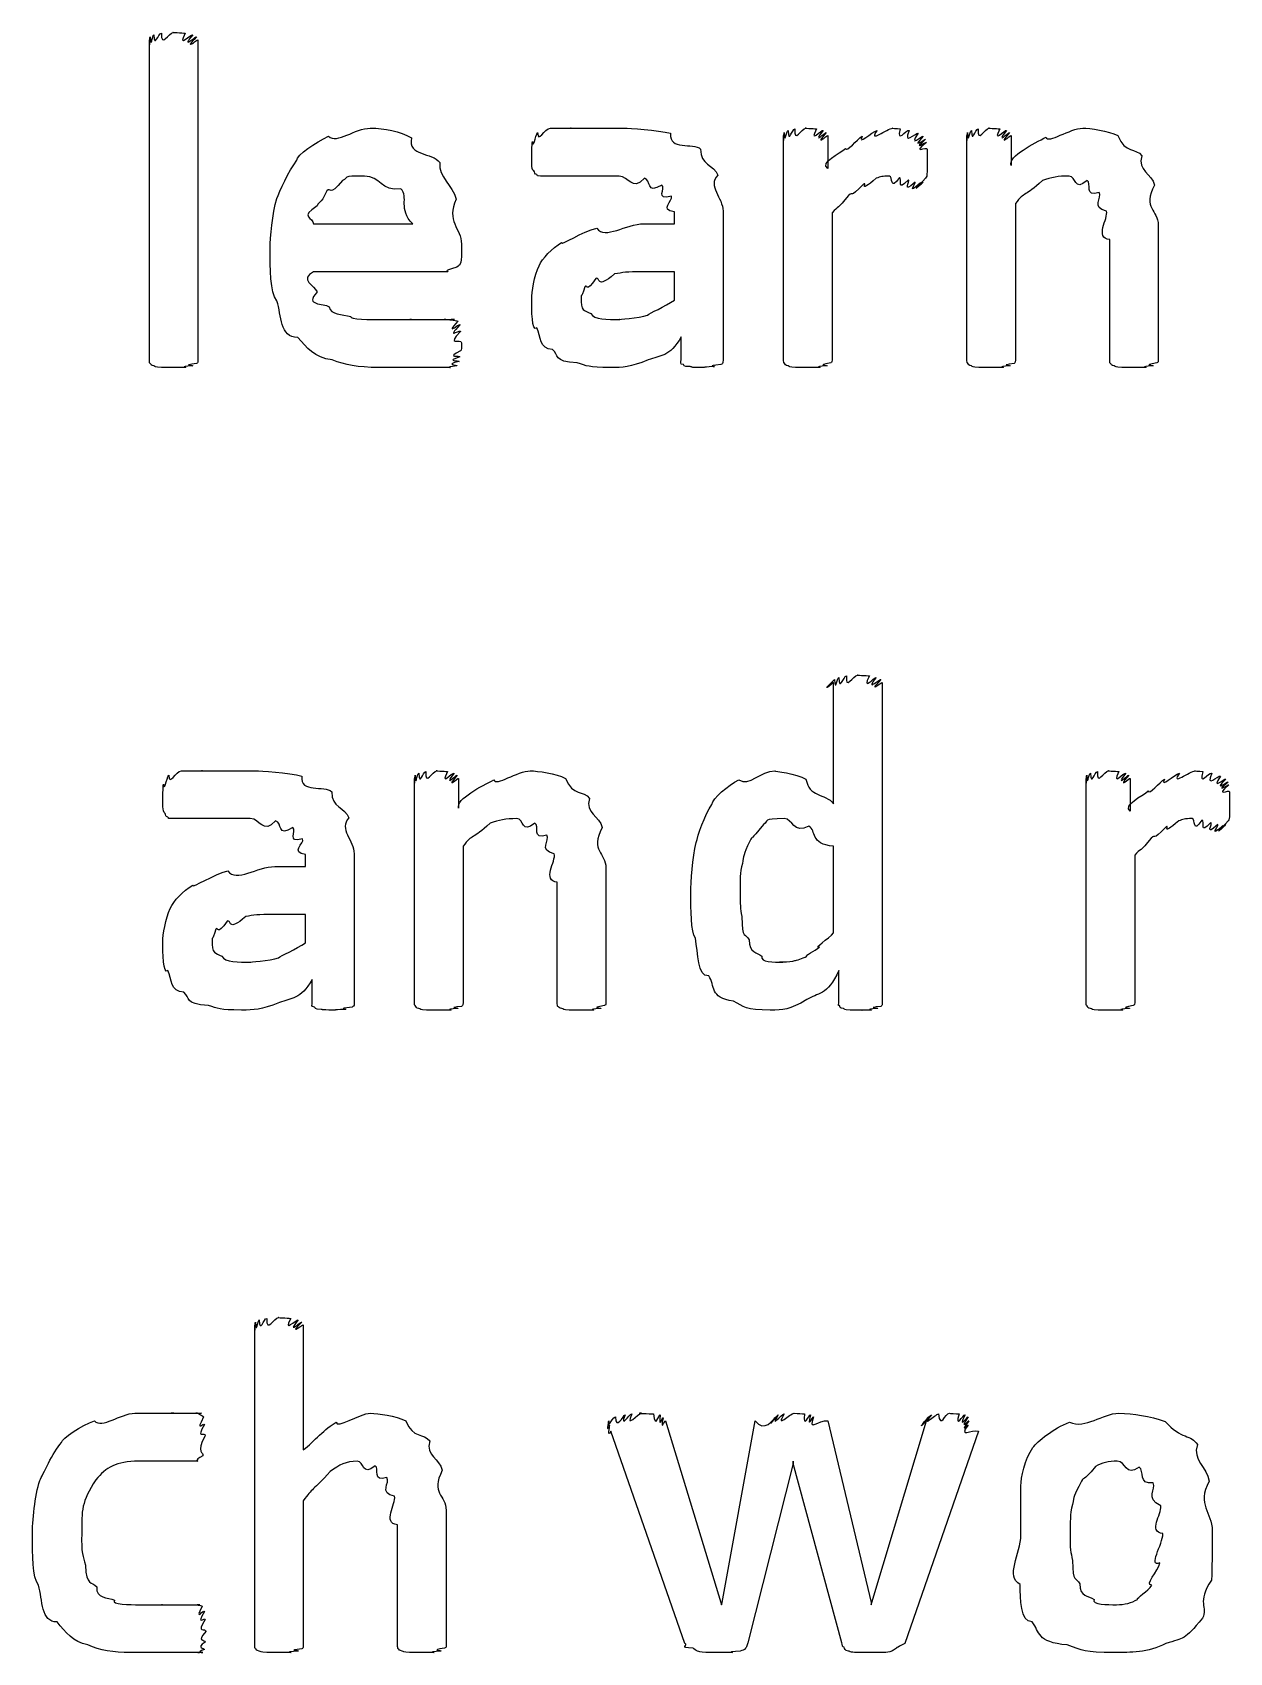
# Model space of a CAD drawing. Header units: millimetres. Extents: x 0 to 216, y 0 to 279.
# Drawn here: x 99.19 to 108.02, y 176.07 to 188.02 of the extents above; entities that cross this region are included whole.
import ezdxf

# ---------------------------------------------------------------- set-up
doc = ezdxf.new("R2010")
doc.units = ezdxf.units.MM
doc.layers.get('0').update_dxf_attribs({"linetype": 'CONTINUOUS'})

msp = doc.modelspace()

# ---------------------------------------------------------------- linework, layer by layer
at = {"color": 0}
for p, q in [((100.05, 185.602), (100.05, 187.962)), ((100.408, 187.962), (100.408, 185.602)), ((104.727, 185.602), (104.727, 187.256)), ((105.052, 187.256), (105.052, 187.013)), ((106.079, 185.602), (106.079, 187.256)), ((106.404, 187.256), (106.404, 187.036)), ((105.785, 187.074), (105.785, 187.074)), ((103.922, 186.606), (103.922, 186.694)), ((104.28, 186.7), (104.28, 185.602)), ((105.085, 186.688), (105.085, 185.602)), ((106.437, 186.755), (106.437, 185.602)), ((101.26, 186.606), (101.993, 186.606)), ((103.696, 186.606), (103.922, 186.606)), ((107.49, 186.595), (107.49, 185.602)), ((102.351, 186.457), (102.351, 186.396)), ((107.132, 185.602), (107.132, 186.49)), ((102.246, 186.253), (101.26, 186.253)), ((103.922, 186.253), (103.685, 186.253)), ((103.922, 186.043), (103.922, 186.253)), ((103.972, 185.602), (103.972, 185.773)), ((105.096, 182.331), (105.096, 183.224)), ((105.454, 183.224), (105.454, 180.865)), ((102.005, 180.865), (102.005, 182.518)), ((102.33, 182.518), (102.33, 182.298)), ((106.958, 180.865), (106.958, 182.518)), ((107.283, 182.518), (107.283, 182.276)), ((108.016, 182.336), (108.016, 182.336)), ((101.202, 181.868), (101.202, 181.956)), ((101.56, 181.962), (101.56, 180.865)), ((102.363, 182.017), (102.363, 180.865)), ((105.096, 181.378), (105.096, 182.017)), ((107.316, 181.951), (107.316, 180.865)), ((100.976, 181.868), (101.202, 181.868)), ((103.416, 181.857), (103.416, 180.865)), ((103.058, 180.865), (103.058, 181.752)), ((101.202, 181.515), (100.965, 181.515)), ((101.202, 181.306), (101.202, 181.515)), ((105.135, 180.87), (105.135, 181.102)), ((101.251, 180.865), (101.251, 181.036)), ((100.827, 176.129), (100.827, 178.488)), ((101.185, 178.488), (101.185, 177.567)), ((103.856, 177.782), (104.264, 176.443)), ((104.275, 176.443), (104.517, 177.782)), ((105.052, 177.782), (105.372, 176.443)), ((105.377, 176.443), (105.78, 177.782)), ((106.094, 177.782), (106.094, 177.782)), ((103.999, 176.139), (103.453, 177.705)), ((106.165, 177.705), (105.62, 176.139)), ((104.798, 177.468), (104.462, 176.145)), ((104.798, 177.468), (104.798, 177.484)), ((104.798, 177.484), (104.798, 177.468)), ((105.157, 176.145), (104.798, 177.468)), ((101.185, 177.192), (101.185, 176.129)), ((101.88, 176.129), (101.88, 177.016)), ((102.238, 177.121), (102.238, 176.129)), ((107.524, 176.95), (107.524, 176.95)), ((107.888, 176.972), (107.888, 176.972)), ((104.264, 176.443), (104.269, 176.426)), ((104.269, 176.426), (104.275, 176.443)), ((105.372, 176.443), (105.372, 176.426)), ((105.372, 176.426), (105.377, 176.443)), ((100.466, 176.228), (100.466, 176.228))]:
    msp.add_line(p, q, dxfattribs=at)
for points in [[(100.055, 187.984), (100.061, 187.885), (100.072, 187.996), (100.083, 188)], [(100.083, 188), (100.086, 187.895), (100.116, 188.011), (100.138, 188.011)], [(100.138, 188.011), (100.134, 187.898), (100.193, 188.017), (100.226, 188.017)], [(100.226, 188.017), (100.204, 188.017), (100.292, 188.014), (100.314, 188.011)], [(100.314, 188.011), (100.251, 187.895), (100.358, 188.007), (100.37, 188)], [(100.37, 188), (100.277, 187.885), (100.393, 187.991), (100.397, 187.984)], [(100.05, 187.962), (100.05, 187.869), (100.051, 187.976), (100.055, 187.984)], [(100.397, 187.984), (100.288, 187.869), (100.408, 187.968), (100.408, 187.962)], [(101.37, 187.251), (101.436, 187.193), (101.564, 187.311), (101.679, 187.311)], [(101.679, 187.311), (101.785, 187.311), (101.896, 187.287), (101.982, 187.24)], [(102.913, 187.278), (102.916, 187.193), (102.963, 187.311), (103.007, 187.311)], [(103.007, 187.311), (103.004, 187.311), (103.102, 187.311), (103.161, 187.311)], [(103.161, 187.311), (103.123, 187.311), (103.283, 187.311), (103.349, 187.311)], [(103.349, 187.311), (103.376, 187.311), (103.488, 187.311), (103.558, 187.311)], [(103.558, 187.311), (103.577, 187.311), (103.802, 187.297), (103.894, 187.273)], [(104.732, 187.278), (104.734, 187.179), (104.745, 187.29), (104.76, 187.295)], [(104.76, 187.295), (104.763, 187.19), (104.79, 187.306), (104.81, 187.306)], [(104.81, 187.306), (104.804, 187.193), (104.859, 187.311), (104.892, 187.311)], [(104.892, 187.311), (104.866, 187.311), (104.947, 187.308), (104.969, 187.306)], [(104.969, 187.306), (104.91, 187.19), (105.008, 187.302), (105.019, 187.295)], [(105.019, 187.295), (104.932, 187.179), (105.037, 187.285), (105.041, 187.278)], [(105.306, 187.251), (105.267, 187.175), (105.379, 187.287), (105.416, 187.295)], [(105.416, 187.295), (105.344, 187.193), (105.494, 187.311), (105.532, 187.311)], [(105.532, 187.311), (105.512, 187.311), (105.565, 187.308), (105.587, 187.306)], [(105.587, 187.306), (105.556, 187.19), (105.631, 187.302), (105.653, 187.295)], [(105.653, 187.295), (105.605, 187.175), (105.7, 187.279), (105.719, 187.273)], [(106.084, 187.278), (106.086, 187.179), (106.097, 187.29), (106.112, 187.295)], [(106.112, 187.295), (106.114, 187.19), (106.142, 187.306), (106.161, 187.306)], [(106.161, 187.306), (106.156, 187.193), (106.211, 187.311), (106.244, 187.311)], [(106.244, 187.311), (106.218, 187.311), (106.299, 187.308), (106.321, 187.306)], [(106.321, 187.306), (106.262, 187.19), (106.36, 187.302), (106.371, 187.295)], [(106.371, 187.295), (106.284, 187.179), (106.389, 187.285), (106.393, 187.278)], [(106.663, 187.245), (106.674, 187.193), (106.841, 187.311), (106.933, 187.311)], [(106.933, 187.311), (106.986, 187.311), (107.122, 187.292), (107.192, 187.256)], [(101.138, 187.074), (101.134, 187.113), (101.278, 187.209), (101.37, 187.251)], [(101.982, 187.24), (101.954, 187.102), (102.136, 187.135), (102.191, 187.058)], [(102.869, 187.113), (102.869, 187.105), (102.871, 187.19), (102.875, 187.212)], [(102.875, 187.212), (102.88, 187.149), (102.894, 187.256), (102.913, 187.278)], [(103.894, 187.273), (103.879, 187.142), (104.06, 187.208), (104.115, 187.157)], [(104.727, 187.256), (104.727, 187.164), (104.728, 187.27), (104.732, 187.278)], [(105.041, 187.278), (104.943, 187.164), (105.052, 187.263), (105.052, 187.256)], [(105.184, 187.162), (105.193, 187.131), (105.268, 187.229), (105.306, 187.251)], [(105.719, 187.273), (105.642, 187.16), (105.749, 187.258), (105.757, 187.251)], [(105.757, 187.251), (105.656, 187.146), (105.77, 187.235), (105.774, 187.229)], [(105.774, 187.229), (105.664, 187.135), (105.78, 187.217), (105.78, 187.206)], [(105.78, 187.206), (105.666, 187.113), (105.785, 187.179), (105.785, 187.157)], [(106.079, 187.256), (106.079, 187.164), (106.08, 187.27), (106.084, 187.278)], [(106.393, 187.278), (106.295, 187.164), (106.404, 187.263), (106.404, 187.256)], [(106.404, 187.036), (106.383, 187.105), (106.577, 187.201), (106.663, 187.245)], [(107.192, 187.256), (107.247, 187.12), (107.325, 187.169), (107.369, 187.107)], [(100.99, 186.793), (101.009, 186.84), (101.075, 186.997), (101.138, 187.074)], [(102.191, 187.058), (102.181, 186.948), (102.286, 186.89), (102.313, 186.788)], [(102.869, 187.047), (102.869, 187.039), (102.869, 187.091), (102.869, 187.113)], [(102.886, 186.997), (102.872, 186.998), (102.872, 187.027), (102.869, 187.047)], [(104.115, 187.157), (104.111, 187.039), (104.215, 187.041), (104.242, 186.964)], [(105.052, 187.013), (104.991, 187.058), (105.143, 187.125), (105.184, 187.162)], [(105.785, 187.157), (105.785, 187.071), (105.785, 187.11), (105.785, 187.074)], [(105.785, 187.074), (105.785, 187.003), (105.785, 187.013), (105.785, 186.992)], [(107.369, 187.107), (107.335, 186.998), (107.443, 186.976), (107.462, 186.892)], [(101.475, 186.925), (101.37, 186.8), (101.392, 186.881), (101.359, 186.848)], [(101.635, 186.958), (101.461, 186.958), (101.521, 186.948), (101.475, 186.925)], [(101.904, 186.865), (101.758, 186.84), (101.756, 186.958), (101.635, 186.958)], [(102.908, 186.969), (102.887, 186.972), (102.893, 186.986), (102.886, 186.997)], [(102.935, 186.958), (102.902, 186.958), (102.915, 186.961), (102.908, 186.969)], [(103.007, 186.958), (102.927, 186.958), (102.949, 186.958), (102.935, 186.958)], [(103.128, 186.958), (102.993, 186.958), (103.04, 186.958), (103.007, 186.958)], [(103.294, 186.958), (103.207, 186.958), (103.175, 186.958), (103.128, 186.958)], [(103.514, 186.958), (103.335, 186.958), (103.36, 186.958), (103.294, 186.958)], [(103.701, 186.942), (103.608, 186.84), (103.587, 186.958), (103.514, 186.958)], [(103.828, 186.892), (103.71, 186.818), (103.753, 186.931), (103.701, 186.942)], [(104.242, 186.964), (104.162, 186.884), (104.28, 186.799), (104.28, 186.7)], [(105.41, 186.942), (105.27, 186.822), (105.35, 186.92), (105.317, 186.898)], [(105.509, 186.958), (105.45, 186.958), (105.444, 186.953), (105.41, 186.942)], [(105.581, 186.948), (105.509, 186.84), (105.534, 186.958), (105.509, 186.958)], [(105.647, 186.931), (105.556, 186.829), (105.606, 186.943), (105.581, 186.948)], [(105.697, 186.914), (105.593, 186.818), (105.665, 186.927), (105.647, 186.931)], [(105.774, 186.942), (105.656, 186.818), (105.765, 186.921), (105.757, 186.914)], [(105.785, 186.992), (105.785, 186.958), (105.781, 186.953), (105.774, 186.942)], [(106.635, 186.925), (106.504, 186.8), (106.506, 186.849), (106.437, 186.755)], [(106.834, 186.958), (106.751, 186.958), (106.702, 186.948), (106.635, 186.925)], [(106.966, 186.925), (106.868, 186.84), (106.885, 186.958), (106.834, 186.958)], [(107.054, 186.837), (106.941, 186.8), (107.002, 186.906), (106.966, 186.925)], [(101.359, 186.848), (101.306, 186.738), (101.305, 186.782), (101.287, 186.738)], [(101.993, 186.606), (101.88, 186.716), (101.967, 186.801), (101.904, 186.865)], [(103.9, 186.81), (103.776, 186.774), (103.861, 186.87), (103.828, 186.892)], [(103.922, 186.694), (103.806, 186.708), (103.914, 186.776), (103.9, 186.81)], [(105.206, 186.815), (105.126, 186.712), (105.129, 186.739), (105.085, 186.688)], [(105.317, 186.898), (105.204, 186.782), (105.246, 186.851), (105.206, 186.815)], [(105.736, 186.909), (105.622, 186.807), (105.711, 186.91), (105.697, 186.914)], [(105.757, 186.914), (105.645, 186.807), (105.747, 186.909), (105.736, 186.909)], [(107.109, 186.7), (106.989, 186.723), (107.079, 186.8), (107.054, 186.837)], [(107.462, 186.892), (107.371, 186.716), (107.49, 186.712), (107.49, 186.595)], [(100.94, 186.424), (100.94, 186.502), (100.957, 186.683), (100.99, 186.793)], [(101.287, 186.738), (101.152, 186.653), (101.26, 186.653), (101.26, 186.606)], [(102.313, 186.788), (102.233, 186.624), (102.351, 186.574), (102.351, 186.457)], [(107.132, 186.49), (107.016, 186.498), (107.123, 186.647), (107.109, 186.7)], [(103.09, 186.468), (103.086, 186.443), (103.245, 186.551), (103.349, 186.573)], [(103.349, 186.573), (103.409, 186.487), (103.566, 186.606), (103.696, 186.606)], [(102.924, 186.297), (102.946, 186.352), (103.019, 186.424), (103.09, 186.468)], [(100.99, 186.038), (100.94, 186.101), (100.94, 186.276), (100.94, 186.424)], [(102.351, 186.396), (102.351, 186.297), (102.34, 186.308), (102.318, 186.286)], [(101.26, 186.253), (101.152, 186.198), (101.268, 186.148), (101.287, 186.104)], [(102.318, 186.286), (102.188, 186.253), (102.271, 186.253), (102.246, 186.253)], [(102.869, 186.054), (102.869, 186.095), (102.887, 186.227), (102.924, 186.297)], [(103.481, 186.236), (103.339, 186.116), (103.379, 186.217), (103.343, 186.203)], [(103.685, 186.253), (103.571, 186.253), (103.539, 186.247), (103.481, 186.236)], [(101.287, 186.104), (101.189, 185.995), (101.334, 186.027), (101.375, 185.994)], [(103.261, 186.142), (103.229, 186.039), (103.233, 186.095), (103.233, 186.066)], [(103.343, 186.203), (103.266, 186.087), (103.279, 186.168), (103.261, 186.142)], [(101.144, 185.768), (101.009, 185.768), (101.025, 185.93), (100.99, 186.038)], [(101.375, 185.994), (101.388, 185.933), (101.469, 185.94), (101.535, 185.922)], [(102.908, 185.839), (102.869, 185.804), (102.869, 185.973), (102.869, 186.054)], [(103.233, 186.066), (103.229, 185.958), (103.256, 185.973), (103.305, 185.944)], [(103.724, 185.933), (103.736, 185.947), (103.852, 185.995), (103.922, 186.043)], [(101.535, 185.922), (101.52, 185.9), (101.681, 185.9), (101.778, 185.9)], [(101.778, 185.9), (101.811, 185.9), (101.922, 185.9), (101.982, 185.9)], [(101.982, 185.9), (101.928, 185.9), (102.089, 185.9), (102.131, 185.9)], [(102.131, 185.9), (102.131, 185.9), (102.209, 185.9), (102.235, 185.9)], [(102.235, 185.9), (102.186, 185.9), (102.286, 185.9), (102.301, 185.9)], [(102.301, 185.9), (102.21, 185.9), (102.319, 185.896), (102.324, 185.889)], [(102.324, 185.889), (102.222, 185.771), (102.336, 185.875), (102.34, 185.862)], [(102.34, 185.862), (102.23, 185.746), (102.345, 185.834), (102.345, 185.812)], [(103.305, 185.944), (103.328, 185.9), (103.427, 185.9), (103.519, 185.9)], [(103.519, 185.9), (103.493, 185.9), (103.66, 185.911), (103.724, 185.933)], [(101.398, 185.602), (101.262, 185.62), (101.213, 185.693), (101.144, 185.768)], [(102.345, 185.812), (102.233, 185.702), (102.351, 185.762), (102.351, 185.729)], [(103.023, 185.68), (102.924, 185.68), (102.937, 185.776), (102.908, 185.839)], [(103.972, 185.773), (103.884, 185.62), (103.817, 185.638), (103.729, 185.602)], [(102.34, 185.625), (102.225, 185.587), (102.337, 185.602), (102.334, 185.591)], [(102.345, 185.669), (102.23, 185.613), (102.343, 185.638), (102.34, 185.625)], [(102.351, 185.729), (102.351, 185.646), (102.348, 185.686), (102.345, 185.669)], [(103.205, 185.581), (103.023, 185.591), (103.075, 185.636), (103.023, 185.68)], [(100.055, 185.575), (100.05, 185.572), (100.05, 185.591), (100.05, 185.602)], [(100.083, 185.558), (100.061, 185.561), (100.062, 185.571), (100.055, 185.575)], [(100.138, 185.547), (100.086, 185.55), (100.096, 185.554), (100.083, 185.558)], [(100.226, 185.547), (100.134, 185.547), (100.163, 185.547), (100.138, 185.547)], [(100.314, 185.547), (100.204, 185.547), (100.262, 185.547), (100.226, 185.547)], [(100.37, 185.558), (100.251, 185.55), (100.339, 185.55), (100.314, 185.547)], [(100.397, 185.575), (100.277, 185.561), (100.383, 185.565), (100.37, 185.558)], [(100.408, 185.602), (100.405, 185.572), (100.404, 185.582), (100.397, 185.575)], [(101.745, 185.547), (101.579, 185.547), (101.497, 185.565), (101.398, 185.602)], [(101.96, 185.547), (101.789, 185.547), (101.822, 185.547), (101.745, 185.547)], [(102.136, 185.547), (102.038, 185.547), (102.026, 185.547), (101.96, 185.547)], [(102.263, 185.547), (102.142, 185.547), (102.187, 185.547), (102.136, 185.547)], [(102.318, 185.558), (102.208, 185.547), (102.296, 185.547), (102.263, 185.547)], [(102.334, 185.591), (102.219, 185.565), (102.325, 185.569), (102.318, 185.558)], [(103.448, 185.547), (103.284, 185.547), (103.279, 185.558), (103.205, 185.581)], [(103.729, 185.602), (103.589, 185.547), (103.547, 185.547), (103.448, 185.547)], [(103.988, 185.569), (103.957, 185.569), (103.972, 185.587), (103.972, 185.602)], [(104.038, 185.553), (103.978, 185.554), (103.999, 185.561), (103.988, 185.569)], [(104.126, 185.547), (104.023, 185.547), (104.06, 185.549), (104.038, 185.553)], [(104.214, 185.553), (104.1, 185.547), (104.166, 185.547), (104.126, 185.547)], [(104.264, 185.569), (104.14, 185.554), (104.236, 185.555), (104.214, 185.553)], [(104.28, 185.602), (104.28, 185.569), (104.275, 185.576), (104.264, 185.569)], [(104.732, 185.581), (104.727, 185.576), (104.727, 185.594), (104.727, 185.602)], [(104.76, 185.558), (104.738, 185.561), (104.739, 185.572), (104.732, 185.581)], [(104.815, 185.547), (104.763, 185.55), (104.774, 185.554), (104.76, 185.558)], [(104.903, 185.547), (104.811, 185.547), (104.84, 185.547), (104.815, 185.547)], [(104.991, 185.547), (104.881, 185.547), (104.939, 185.547), (104.903, 185.547)], [(105.047, 185.558), (104.928, 185.55), (105.016, 185.55), (104.991, 185.547)], [(105.074, 185.581), (104.954, 185.561), (105.06, 185.565), (105.047, 185.558)], [(105.085, 185.602), (105.082, 185.576), (105.081, 185.587), (105.074, 185.581)], [(106.084, 185.581), (106.079, 185.576), (106.079, 185.594), (106.079, 185.602)], [(106.112, 185.558), (106.09, 185.561), (106.091, 185.572), (106.084, 185.581)], [(106.167, 185.547), (106.114, 185.55), (106.125, 185.554), (106.112, 185.558)], [(106.255, 185.547), (106.163, 185.547), (106.192, 185.547), (106.167, 185.547)], [(106.343, 185.547), (106.233, 185.547), (106.291, 185.547), (106.255, 185.547)], [(106.398, 185.558), (106.28, 185.55), (106.368, 185.55), (106.343, 185.547)], [(106.426, 185.575), (106.306, 185.561), (106.412, 185.565), (106.398, 185.558)], [(106.437, 185.602), (106.434, 185.572), (106.433, 185.582), (106.426, 185.575)], [(107.137, 185.575), (107.133, 185.572), (107.132, 185.591), (107.132, 185.602)], [(107.164, 185.558), (107.144, 185.561), (107.144, 185.571), (107.137, 185.575)], [(107.22, 185.547), (107.17, 185.55), (107.178, 185.554), (107.164, 185.558)], [(107.313, 185.547), (107.217, 185.547), (107.244, 185.547), (107.22, 185.547)], [(107.396, 185.547), (107.287, 185.547), (107.346, 185.547), (107.313, 185.547)], [(107.451, 185.558), (107.335, 185.55), (107.421, 185.55), (107.396, 185.547)], [(107.479, 185.581), (107.36, 185.561), (107.465, 185.565), (107.451, 185.558)], [(107.49, 185.602), (107.49, 185.576), (107.486, 185.587), (107.479, 185.581)], [(105.096, 183.224), (104.98, 183.132), (105.097, 183.238), (105.102, 183.246)], [(105.102, 183.246), (105.108, 183.147), (105.12, 183.259), (105.135, 183.262)], [(105.135, 183.262), (105.137, 183.154), (105.168, 183.269), (105.19, 183.274)], [(105.19, 183.274), (105.181, 183.16), (105.239, 183.279), (105.272, 183.279)], [(105.272, 183.279), (105.252, 183.279), (105.339, 183.276), (105.361, 183.274)], [(105.361, 183.274), (105.296, 183.154), (105.399, 183.265), (105.41, 183.262)], [(105.41, 183.262), (105.322, 183.147), (105.435, 183.253), (105.444, 183.246)], [(105.444, 183.246), (105.336, 183.132), (105.454, 183.231), (105.454, 183.224)], [(100.154, 182.474), (100.16, 182.411), (100.174, 182.518), (100.193, 182.541)], [(100.193, 182.541), (100.196, 182.455), (100.243, 182.573), (100.287, 182.573)], [(100.287, 182.573), (100.284, 182.573), (100.382, 182.573), (100.441, 182.573)], [(100.441, 182.573), (100.402, 182.573), (100.562, 182.573), (100.628, 182.573)], [(100.628, 182.573), (100.656, 182.573), (100.768, 182.573), (100.838, 182.573)], [(100.838, 182.573), (100.857, 182.573), (101.082, 182.56), (101.174, 182.535)], [(101.174, 182.535), (101.159, 182.404), (101.34, 182.47), (101.395, 182.419)], [(102.005, 182.518), (102.005, 182.426), (102.006, 182.532), (102.011, 182.541)], [(102.011, 182.541), (102.012, 182.441), (102.023, 182.553), (102.038, 182.557)], [(102.038, 182.557), (102.041, 182.452), (102.068, 182.568), (102.088, 182.568)], [(102.088, 182.568), (102.082, 182.455), (102.137, 182.573), (102.17, 182.573)], [(102.17, 182.573), (102.144, 182.573), (102.225, 182.571), (102.248, 182.568)], [(102.248, 182.568), (102.188, 182.452), (102.286, 182.564), (102.297, 182.557)], [(102.297, 182.557), (102.21, 182.441), (102.315, 182.547), (102.319, 182.541)], [(102.319, 182.541), (102.222, 182.426), (102.33, 182.525), (102.33, 182.518)], [(102.33, 182.298), (102.31, 182.367), (102.504, 182.463), (102.59, 182.507)], [(102.59, 182.507), (102.6, 182.455), (102.767, 182.573), (102.859, 182.573)], [(102.859, 182.573), (102.912, 182.573), (103.048, 182.554), (103.119, 182.518)], [(103.119, 182.518), (103.174, 182.382), (103.251, 182.432), (103.295, 182.37)], [(104.198, 182.325), (104.2, 182.371), (104.319, 182.466), (104.396, 182.507)], [(104.396, 182.507), (104.473, 182.455), (104.562, 182.573), (104.661, 182.573)], [(104.661, 182.573), (104.656, 182.573), (104.822, 182.553), (104.892, 182.513)], [(104.892, 182.513), (104.914, 182.375), (105.03, 182.411), (105.096, 182.331)], [(106.958, 182.518), (106.958, 182.426), (106.959, 182.532), (106.963, 182.541)], [(106.963, 182.541), (106.965, 182.441), (106.976, 182.553), (106.991, 182.557)], [(106.991, 182.557), (106.994, 182.452), (107.021, 182.568), (107.041, 182.568)], [(107.041, 182.568), (107.035, 182.455), (107.09, 182.573), (107.123, 182.573)], [(107.123, 182.573), (107.097, 182.573), (107.178, 182.571), (107.2, 182.568)], [(107.2, 182.568), (107.141, 182.452), (107.239, 182.564), (107.25, 182.557)], [(107.25, 182.557), (107.163, 182.441), (107.268, 182.547), (107.272, 182.541)], [(107.272, 182.541), (107.174, 182.426), (107.283, 182.525), (107.283, 182.518)], [(107.415, 182.425), (107.424, 182.393), (107.5, 182.491), (107.537, 182.513)], [(107.537, 182.513), (107.498, 182.437), (107.61, 182.549), (107.647, 182.557)], [(107.647, 182.557), (107.575, 182.455), (107.725, 182.573), (107.763, 182.573)], [(107.763, 182.573), (107.743, 182.573), (107.796, 182.571), (107.818, 182.568)], [(107.818, 182.568), (107.787, 182.452), (107.862, 182.564), (107.884, 182.557)], [(107.884, 182.557), (107.836, 182.437), (107.931, 182.542), (107.95, 182.535)], [(107.95, 182.535), (107.873, 182.422), (107.98, 182.52), (107.988, 182.513)], [(107.988, 182.513), (107.887, 182.408), (108.001, 182.498), (108.005, 182.491)], [(100.149, 182.375), (100.149, 182.367), (100.15, 182.452), (100.154, 182.474)], [(101.395, 182.419), (101.39, 182.301), (101.495, 182.304), (101.521, 182.226)], [(107.283, 182.276), (107.223, 182.32), (107.374, 182.388), (107.415, 182.425)], [(108.005, 182.491), (107.895, 182.397), (108.011, 182.48), (108.011, 182.469)], [(108.011, 182.469), (107.898, 182.375), (108.016, 182.441), (108.016, 182.419)], [(108.016, 182.419), (108.016, 182.334), (108.016, 182.372), (108.016, 182.336)], [(100.149, 182.309), (100.149, 182.301), (100.149, 182.353), (100.149, 182.375)], [(100.166, 182.259), (100.152, 182.261), (100.152, 182.29), (100.149, 182.309)], [(103.295, 182.37), (103.262, 182.261), (103.37, 182.239), (103.389, 182.155)], [(104.082, 182.044), (104.094, 182.095), (104.145, 182.248), (104.198, 182.325)], [(108.016, 182.336), (108.016, 182.265), (108.016, 182.276), (108.016, 182.254)], [(100.187, 182.232), (100.167, 182.234), (100.172, 182.248), (100.166, 182.259)], [(100.215, 182.221), (100.182, 182.221), (100.195, 182.223), (100.187, 182.232)], [(100.287, 182.221), (100.207, 182.221), (100.229, 182.221), (100.215, 182.221)], [(100.408, 182.221), (100.273, 182.221), (100.32, 182.221), (100.287, 182.221)], [(100.573, 182.221), (100.487, 182.221), (100.455, 182.221), (100.408, 182.221)], [(100.794, 182.221), (100.615, 182.221), (100.639, 182.221), (100.573, 182.221)], [(100.981, 182.204), (100.887, 182.102), (100.867, 182.221), (100.794, 182.221)], [(101.108, 182.155), (100.99, 182.08), (101.032, 182.193), (100.981, 182.204)], [(101.18, 182.072), (101.056, 182.036), (101.141, 182.132), (101.108, 182.155)], [(101.521, 182.226), (101.442, 182.146), (101.56, 182.061), (101.56, 181.962)], [(102.562, 182.188), (102.431, 182.062), (102.432, 182.112), (102.363, 182.017)], [(102.76, 182.221), (102.678, 182.221), (102.628, 182.21), (102.562, 182.188)], [(102.893, 182.188), (102.795, 182.102), (102.811, 182.221), (102.76, 182.221)], [(102.981, 182.1), (102.868, 182.062), (102.929, 182.168), (102.893, 182.188)], [(103.389, 182.155), (103.298, 181.978), (103.416, 181.974), (103.416, 181.857)], [(104.578, 182.177), (104.476, 182.044), (104.503, 182.106), (104.479, 182.056)], [(104.732, 182.221), (104.562, 182.221), (104.622, 182.205), (104.578, 182.177)], [(104.914, 182.166), (104.8, 182.102), (104.794, 182.221), (104.732, 182.221)], [(105.096, 182.017), (104.917, 182.033), (104.972, 182.132), (104.914, 182.166)], [(107.547, 182.16), (107.435, 182.044), (107.477, 182.113), (107.437, 182.077)], [(107.641, 182.204), (107.501, 182.084), (107.581, 182.182), (107.547, 182.16)], [(107.74, 182.221), (107.681, 182.221), (107.674, 182.215), (107.641, 182.204)], [(107.812, 182.21), (107.74, 182.102), (107.765, 182.221), (107.74, 182.221)], [(107.878, 182.193), (107.787, 182.091), (107.837, 182.205), (107.812, 182.21)], [(107.928, 182.177), (107.825, 182.08), (107.896, 182.189), (107.878, 182.193)], [(107.967, 182.171), (107.854, 182.069), (107.942, 182.173), (107.928, 182.177)], [(107.988, 182.177), (107.876, 182.069), (107.978, 182.171), (107.967, 182.171)], [(108.005, 182.204), (107.887, 182.08), (107.996, 182.184), (107.988, 182.177)], [(108.016, 182.254), (108.016, 182.221), (108.012, 182.215), (108.005, 182.204)], [(101.202, 181.956), (101.086, 181.97), (101.194, 182.039), (101.18, 182.072)], [(103.036, 181.962), (102.916, 181.985), (103.005, 182.062), (102.981, 182.1)], [(104.043, 181.67), (104.043, 181.758), (104.056, 181.934), (104.082, 182.044)], [(104.479, 182.056), (104.425, 181.945), (104.435, 181.952), (104.424, 181.89)], [(107.437, 182.077), (107.357, 181.974), (107.36, 182.002), (107.316, 181.951)], [(103.058, 181.752), (102.942, 181.761), (103.05, 181.909), (103.036, 181.962)], [(100.37, 181.73), (100.365, 181.705), (100.525, 181.813), (100.628, 181.835)], [(100.628, 181.835), (100.689, 181.749), (100.846, 181.868), (100.976, 181.868)], [(104.424, 181.89), (104.403, 181.82), (104.407, 181.765), (104.407, 181.703)], [(100.204, 181.559), (100.226, 181.615), (100.299, 181.686), (100.37, 181.73)], [(104.076, 181.339), (104.043, 181.386), (104.043, 181.555), (104.043, 181.67)], [(104.407, 181.703), (104.403, 181.57), (104.41, 181.565), (104.418, 181.499)], [(100.149, 181.317), (100.149, 181.357), (100.167, 181.489), (100.204, 181.559)], [(100.623, 181.466), (100.546, 181.35), (100.558, 181.43), (100.54, 181.405)], [(100.761, 181.499), (100.619, 181.379), (100.659, 181.479), (100.623, 181.466)], [(100.965, 181.515), (100.85, 181.515), (100.819, 181.51), (100.761, 181.499)], [(104.418, 181.499), (104.421, 181.324), (104.447, 181.379), (104.473, 181.328)], [(100.187, 181.102), (100.149, 181.066), (100.149, 181.235), (100.149, 181.317)], [(100.54, 181.405), (100.509, 181.302), (100.513, 181.357), (100.513, 181.328)], [(100.513, 181.328), (100.509, 181.22), (100.536, 181.235), (100.584, 181.206)], [(104.176, 181.063), (104.087, 181.055), (104.098, 181.231), (104.076, 181.339)], [(104.473, 181.328), (104.473, 181.224), (104.53, 181.24), (104.567, 181.206)], [(104.991, 181.273), (104.943, 181.264), (105.059, 181.336), (105.096, 181.378)], [(100.584, 181.206), (100.608, 181.162), (100.707, 181.162), (100.799, 181.162)], [(100.799, 181.162), (100.773, 181.162), (100.94, 181.174), (101.003, 181.195)], [(101.003, 181.195), (101.016, 181.209), (101.132, 181.258), (101.202, 181.306)], [(104.567, 181.206), (104.55, 181.162), (104.658, 181.162), (104.721, 181.162)], [(104.81, 181.174), (104.818, 181.176), (104.867, 181.191), (104.898, 181.206)], [(104.898, 181.206), (104.877, 181.209), (104.958, 181.247), (104.991, 181.273)], [(100.303, 180.942), (100.204, 180.942), (100.216, 181.038), (100.187, 181.102)], [(104.721, 181.162), (104.641, 181.162), (104.779, 181.165), (104.81, 181.174)], [(105.135, 181.102), (105.047, 180.912), (104.977, 180.938), (104.898, 180.887)], [(101.251, 181.036), (101.163, 180.883), (101.097, 180.901), (101.009, 180.865)], [(104.357, 180.876), (104.178, 180.901), (104.223, 180.986), (104.176, 181.063)], [(100.485, 180.843), (100.303, 180.854), (100.354, 180.898), (100.303, 180.942)], [(100.728, 180.81), (100.564, 180.81), (100.558, 180.821), (100.485, 180.843)], [(101.009, 180.865), (100.868, 180.81), (100.827, 180.81), (100.728, 180.81)], [(101.268, 180.832), (101.236, 180.832), (101.251, 180.85), (101.251, 180.865)], [(101.56, 180.865), (101.56, 180.832), (101.554, 180.838), (101.544, 180.832)], [(102.011, 180.843), (102.005, 180.838), (102.005, 180.856), (102.005, 180.865)], [(102.038, 180.821), (102.016, 180.823), (102.018, 180.835), (102.011, 180.843)], [(102.352, 180.837), (102.233, 180.823), (102.339, 180.828), (102.325, 180.821)], [(102.363, 180.865), (102.361, 180.835), (102.359, 180.844), (102.352, 180.837)], [(103.063, 180.837), (103.059, 180.835), (103.058, 180.854), (103.058, 180.865)], [(103.091, 180.821), (103.07, 180.823), (103.07, 180.833), (103.063, 180.837)], [(103.405, 180.843), (103.287, 180.823), (103.391, 180.828), (103.378, 180.821)], [(103.416, 180.865), (103.416, 180.838), (103.412, 180.85), (103.405, 180.843)], [(104.628, 180.81), (104.447, 180.81), (104.435, 180.832), (104.357, 180.876)], [(104.898, 180.887), (104.767, 180.81), (104.727, 180.81), (104.628, 180.81)], [(105.14, 180.843), (105.124, 180.838), (105.135, 180.859), (105.135, 180.87)], [(105.168, 180.821), (105.135, 180.823), (105.147, 180.835), (105.14, 180.843)], [(105.444, 180.837), (105.325, 180.823), (105.432, 180.828), (105.421, 180.821)], [(105.454, 180.865), (105.454, 180.835), (105.45, 180.844), (105.444, 180.837)], [(106.963, 180.843), (106.958, 180.838), (106.958, 180.856), (106.958, 180.865)], [(106.991, 180.821), (106.969, 180.823), (106.97, 180.835), (106.963, 180.843)], [(107.305, 180.843), (107.185, 180.823), (107.291, 180.828), (107.278, 180.821)], [(107.316, 180.865), (107.313, 180.838), (107.312, 180.85), (107.305, 180.843)], [(101.317, 180.815), (101.258, 180.817), (101.279, 180.823), (101.268, 180.832)], [(101.406, 180.81), (101.302, 180.81), (101.34, 180.811), (101.317, 180.815)], [(101.494, 180.815), (101.38, 180.81), (101.446, 180.81), (101.406, 180.81)], [(101.544, 180.832), (101.419, 180.817), (101.516, 180.818), (101.494, 180.815)], [(102.093, 180.81), (102.041, 180.812), (102.052, 180.817), (102.038, 180.821)], [(102.181, 180.81), (102.089, 180.81), (102.118, 180.81), (102.093, 180.81)], [(102.27, 180.81), (102.16, 180.81), (102.217, 180.81), (102.181, 180.81)], [(102.325, 180.821), (102.206, 180.812), (102.295, 180.812), (102.27, 180.81)], [(103.146, 180.81), (103.096, 180.812), (103.105, 180.817), (103.091, 180.821)], [(103.24, 180.81), (103.143, 180.81), (103.171, 180.81), (103.146, 180.81)], [(103.323, 180.81), (103.214, 180.81), (103.273, 180.81), (103.24, 180.81)], [(103.378, 180.821), (103.262, 180.812), (103.347, 180.812), (103.323, 180.81)], [(105.217, 180.81), (105.16, 180.812), (105.181, 180.817), (105.168, 180.821)], [(105.3, 180.81), (105.201, 180.81), (105.239, 180.81), (105.217, 180.81)], [(105.372, 180.81), (105.259, 180.81), (105.325, 180.81), (105.3, 180.81)], [(105.421, 180.821), (105.303, 180.812), (105.394, 180.812), (105.372, 180.81)], [(107.046, 180.81), (106.994, 180.812), (107.005, 180.817), (106.991, 180.821)], [(107.134, 180.81), (107.042, 180.81), (107.071, 180.81), (107.046, 180.81)], [(107.223, 180.81), (107.112, 180.81), (107.17, 180.81), (107.134, 180.81)], [(107.278, 180.821), (107.159, 180.812), (107.247, 180.812), (107.223, 180.81)], [(100.827, 178.488), (100.827, 178.395), (100.828, 178.501), (100.832, 178.51)], [(100.832, 178.51), (100.838, 178.41), (100.849, 178.522), (100.86, 178.526)], [(100.86, 178.526), (100.863, 178.422), (100.893, 178.537), (100.915, 178.537)], [(100.915, 178.537), (100.911, 178.424), (100.97, 178.543), (101.003, 178.543)], [(101.003, 178.543), (100.981, 178.543), (101.069, 178.54), (101.092, 178.537)], [(101.092, 178.537), (101.028, 178.422), (101.136, 178.533), (101.147, 178.526)], [(101.147, 178.526), (101.054, 178.41), (101.17, 178.516), (101.174, 178.51)], [(101.174, 178.51), (101.065, 178.399), (101.185, 178.499), (101.185, 178.488)], [(99.4022, 177.622), (99.3994, 177.65), (99.5521, 177.749), (99.6446, 177.782)], [(99.6446, 177.782), (99.701, 177.719), (99.8347, 177.837), (99.9423, 177.837)], [(99.9423, 177.837), (99.9765, 177.837), (100.043, 177.837), (100.091, 177.837)], [(100.091, 177.837), (100.076, 177.837), (100.187, 177.837), (100.229, 177.837)], [(100.229, 177.837), (100.157, 177.837), (100.306, 177.837), (100.339, 177.837)], [(100.339, 177.837), (100.341, 177.837), (100.394, 177.837), (100.405, 177.837)], [(100.405, 177.837), (100.367, 177.837), (100.429, 177.837), (100.433, 177.837)], [(100.433, 177.837), (100.378, 177.837), (100.445, 177.828), (100.449, 177.81)], [(100.449, 177.81), (100.385, 177.686), (100.455, 177.777), (100.455, 177.754)], [(100.455, 177.754), (100.389, 177.642), (100.461, 177.705), (100.461, 177.672)], [(101.185, 177.567), (101.264, 177.631), (101.346, 177.727), (101.428, 177.771)], [(101.428, 177.771), (101.429, 177.719), (101.596, 177.837), (101.681, 177.837)], [(101.681, 177.837), (101.734, 177.837), (101.87, 177.818), (101.94, 177.782)], [(101.94, 177.782), (101.995, 177.646), (102.073, 177.695), (102.117, 177.633)], [(103.437, 177.782), (103.42, 177.694), (103.453, 177.801), (103.487, 177.81)], [(103.443, 177.749), (103.42, 177.675), (103.437, 177.774), (103.437, 177.782)], [(103.453, 177.705), (103.427, 177.65), (103.445, 177.738), (103.443, 177.749)], [(103.487, 177.81), (103.489, 177.708), (103.547, 177.822), (103.558, 177.826)], [(103.558, 177.826), (103.516, 177.716), (103.589, 177.832), (103.608, 177.832)], [(103.608, 177.832), (103.555, 177.719), (103.653, 177.837), (103.68, 177.837)], [(103.68, 177.837), (103.619, 177.837), (103.746, 177.835), (103.768, 177.832)], [(103.768, 177.832), (103.78, 177.716), (103.806, 177.829), (103.817, 177.826)], [(103.817, 177.826), (103.802, 177.708), (103.835, 177.815), (103.839, 177.804)], [(103.839, 177.804), (103.813, 177.69), (103.852, 177.789), (103.856, 177.782)], [(104.517, 177.782), (104.585, 177.69), (104.656, 177.796), (104.661, 177.804)], [(104.661, 177.804), (104.596, 177.708), (104.677, 177.822), (104.688, 177.826)], [(104.688, 177.826), (104.618, 177.716), (104.713, 177.832), (104.732, 177.832)], [(104.732, 177.832), (104.658, 177.719), (104.778, 177.837), (104.804, 177.837)], [(104.804, 177.837), (104.834, 177.837), (104.862, 177.835), (104.881, 177.832)], [(104.881, 177.832), (104.871, 177.716), (104.914, 177.829), (104.925, 177.826)], [(104.925, 177.826), (104.894, 177.708), (104.943, 177.817), (104.947, 177.81)], [(104.947, 177.81), (104.904, 177.694), (104.988, 177.793), (105.052, 177.782)], [(105.78, 177.782), (105.692, 177.69), (105.786, 177.796), (105.791, 177.804)], [(105.791, 177.804), (105.702, 177.708), (105.807, 177.822), (105.818, 177.826)], [(105.818, 177.826), (105.727, 177.716), (105.849, 177.832), (105.868, 177.832)], [(105.868, 177.832), (105.886, 177.719), (105.917, 177.837), (105.95, 177.837)], [(105.95, 177.837), (105.948, 177.837), (106.003, 177.835), (106.022, 177.832)], [(106.022, 177.832), (105.985, 177.716), (106.055, 177.829), (106.066, 177.826)], [(106.066, 177.826), (106.007, 177.708), (106.084, 177.817), (106.088, 177.81)], [(106.088, 177.749), (106.011, 177.65), (106.113, 177.723), (106.165, 177.705)], [(106.088, 177.81), (106.014, 177.694), (106.094, 177.793), (106.094, 177.782)], [(106.094, 177.782), (106.014, 177.675), (106.091, 177.763), (106.088, 177.749)], [(106.565, 177.584), (106.598, 177.631), (106.717, 177.727), (106.835, 177.771)], [(106.835, 177.771), (106.954, 177.719), (107.078, 177.837), (107.199, 177.837)], [(107.199, 177.837), (107.307, 177.837), (107.426, 177.817), (107.541, 177.777)], [(107.541, 177.777), (107.656, 177.642), (107.737, 177.683), (107.778, 177.606)], [(99.242, 177.341), (99.2643, 177.385), (99.3359, 177.548), (99.4022, 177.622)], [(100.461, 177.672), (100.389, 177.54), (100.455, 177.552), (100.444, 177.523)], [(102.117, 177.633), (102.084, 177.524), (102.191, 177.502), (102.21, 177.418)], [(100.444, 177.523), (100.367, 177.484), (100.419, 177.484), (100.405, 177.484)], [(106.477, 177.303), (106.477, 177.355), (106.506, 177.506), (106.565, 177.584)], [(107.778, 177.606), (107.74, 177.491), (107.851, 177.442), (107.866, 177.336)], [(99.9698, 177.484), (99.8072, 177.484), (99.7285, 177.438), (99.6555, 177.347)], [(100.141, 177.484), (100.01, 177.484), (100.036, 177.484), (99.9698, 177.484)], [(100.262, 177.484), (100.223, 177.484), (100.187, 177.484), (100.141, 177.484)], [(100.35, 177.484), (100.292, 177.484), (100.298, 177.484), (100.262, 177.484)], [(100.405, 177.484), (100.336, 177.484), (100.372, 177.484), (100.35, 177.484)], [(101.384, 177.407), (101.253, 177.267), (101.254, 177.287), (101.185, 177.192)], [(101.582, 177.484), (101.499, 177.484), (101.45, 177.458), (101.384, 177.407)], [(101.714, 177.451), (101.617, 177.366), (101.633, 177.484), (101.582, 177.484)], [(101.802, 177.363), (101.69, 177.326), (101.75, 177.432), (101.714, 177.451)], [(102.21, 177.418), (102.12, 177.242), (102.238, 177.238), (102.238, 177.121)], [(107.028, 177.446), (106.921, 177.315), (106.952, 177.382), (106.923, 177.336)], [(107.188, 177.484), (107.123, 177.484), (107.072, 177.471), (107.028, 177.446)], [(107.348, 177.44), (107.249, 177.366), (107.25, 177.484), (107.188, 177.484)], [(107.453, 177.324), (107.337, 177.311), (107.392, 177.414), (107.348, 177.44)], [(99.187, 176.933), (99.187, 177.043), (99.205, 177.231), (99.242, 177.341)], [(99.6555, 177.347), (99.5468, 177.183), (99.5507, 177.122), (99.5507, 176.95)], [(101.858, 177.225), (101.738, 177.249), (101.828, 177.326), (101.802, 177.363)], [(106.477, 176.939), (106.477, 177.017), (106.477, 177.192), (106.477, 177.303)], [(106.923, 177.336), (106.863, 177.22), (106.871, 177.231), (106.857, 177.165)], [(107.508, 177.154), (107.388, 177.212), (107.477, 177.276), (107.453, 177.324)], [(107.866, 177.336), (107.769, 177.161), (107.888, 177.107), (107.888, 176.972)], [(101.88, 177.016), (101.764, 177.024), (101.872, 177.173), (101.858, 177.225)], [(106.857, 177.165), (106.837, 177.09), (106.841, 177.034), (106.841, 176.961)], [(107.524, 176.95), (107.41, 176.966), (107.519, 177.09), (107.508, 177.154)], [(99.2311, 176.57), (99.187, 176.627), (99.187, 176.797), (99.187, 176.933)], [(99.5507, 176.95), (99.5468, 176.804), (99.5592, 176.784), (99.5786, 176.718)], [(106.472, 176.575), (106.358, 176.632), (106.477, 176.802), (106.477, 176.939)], [(106.841, 176.961), (106.837, 176.826), (106.846, 176.818), (106.857, 176.751)], [(107.502, 176.735), (107.41, 176.698), (107.524, 176.873), (107.524, 176.95)], [(107.888, 176.972), (107.888, 176.775), (107.885, 176.718), (107.883, 176.608)], [(99.5786, 176.718), (99.5839, 176.558), (99.6237, 176.602), (99.6611, 176.558)], [(106.857, 176.751), (106.859, 176.58), (106.886, 176.632), (106.912, 176.58)], [(107.442, 176.57), (107.384, 176.57), (107.491, 176.671), (107.502, 176.735)], [(99.369, 176.299), (99.2491, 176.296), (99.2643, 176.462), (99.2311, 176.57)], [(99.6611, 176.558), (99.6569, 176.47), (99.7409, 176.481), (99.7934, 176.459)], [(106.56, 176.299), (106.473, 176.301), (106.472, 176.468), (106.472, 176.575)], [(106.912, 176.58), (106.91, 176.481), (106.973, 176.494), (107.017, 176.465)], [(107.337, 176.465), (107.328, 176.477), (107.415, 176.525), (107.442, 176.57)], [(107.883, 176.608), (107.767, 176.44), (107.86, 176.407), (107.816, 176.327)], [(99.7934, 176.459), (99.7631, 176.426), (99.9091, 176.426), (99.9755, 176.426)], [(99.9755, 176.426), (100.014, 176.426), (100.098, 176.426), (100.146, 176.426)], [(100.146, 176.426), (100.109, 176.426), (100.236, 176.426), (100.273, 176.426)], [(100.273, 176.426), (100.3, 176.426), (100.339, 176.426), (100.361, 176.426)], [(100.361, 176.426), (100.347, 176.426), (100.407, 176.426), (100.422, 176.426)], [(100.422, 176.426), (100.37, 176.426), (100.434, 176.422), (100.438, 176.415)], [(100.438, 176.415), (100.38, 176.294), (100.451, 176.395), (100.455, 176.377)], [(107.017, 176.465), (106.998, 176.426), (107.116, 176.426), (107.182, 176.426)], [(107.182, 176.426), (107.24, 176.426), (107.293, 176.439), (107.337, 176.465)], [(99.5948, 176.129), (99.4876, 176.15), (99.4311, 176.225), (99.369, 176.299)], [(100.455, 176.377), (100.389, 176.261), (100.461, 176.341), (100.461, 176.316)], [(100.461, 176.316), (100.391, 176.208), (100.466, 176.261), (100.466, 176.228)], [(106.819, 176.129), (106.59, 176.15), (106.618, 176.225), (106.56, 176.299)], [(107.816, 176.327), (107.678, 176.161), (107.681, 176.184), (107.546, 176.139)], [(100.466, 176.228), (100.391, 176.147), (100.463, 176.173), (100.461, 176.15)], [(99.9091, 176.073), (99.785, 176.073), (99.6858, 176.091), (99.5948, 176.129)], [(100.069, 176.073), (99.9589, 176.073), (99.9642, 176.073), (99.9091, 176.073)], [(100.218, 176.073), (100.065, 176.073), (100.124, 176.073), (100.069, 176.073)], [(100.339, 176.073), (100.274, 176.073), (100.265, 176.073), (100.218, 176.073)], [(100.416, 176.073), (100.344, 176.073), (100.375, 176.073), (100.339, 176.073)], [(100.444, 176.073), (100.373, 176.073), (100.43, 176.073), (100.416, 176.073)], [(100.455, 176.095), (100.385, 176.073), (100.451, 176.073), (100.444, 176.073)], [(100.461, 176.15), (100.389, 176.102), (100.458, 176.109), (100.455, 176.095)], [(100.832, 176.101), (100.827, 176.098), (100.827, 176.117), (100.827, 176.129)], [(100.86, 176.084), (100.838, 176.087), (100.839, 176.097), (100.832, 176.101)], [(100.915, 176.073), (100.863, 176.076), (100.874, 176.08), (100.86, 176.084)], [(101.003, 176.073), (100.911, 176.073), (100.94, 176.073), (100.915, 176.073)], [(101.092, 176.073), (100.981, 176.073), (101.039, 176.073), (101.003, 176.073)], [(101.147, 176.084), (101.028, 176.076), (101.116, 176.076), (101.092, 176.073)], [(101.174, 176.101), (101.054, 176.087), (101.16, 176.091), (101.147, 176.084)], [(101.185, 176.129), (101.182, 176.098), (101.181, 176.108), (101.174, 176.101)], [(101.885, 176.101), (101.881, 176.098), (101.88, 176.117), (101.88, 176.129)], [(101.913, 176.084), (101.892, 176.087), (101.892, 176.097), (101.885, 176.101)], [(101.968, 176.073), (101.918, 176.076), (101.927, 176.08), (101.913, 176.084)], [(102.062, 176.073), (101.965, 176.073), (101.993, 176.073), (101.968, 176.073)], [(102.144, 176.073), (102.035, 176.073), (102.095, 176.073), (102.062, 176.073)], [(102.199, 176.084), (102.084, 176.076), (102.169, 176.076), (102.144, 176.073)], [(102.227, 176.106), (102.108, 176.087), (102.213, 176.091), (102.199, 176.084)], [(102.238, 176.129), (102.238, 176.102), (102.234, 176.113), (102.227, 176.106)], [(104.06, 176.106), (103.945, 176.106), (104.032, 176.129), (103.999, 176.139)], [(104.093, 176.084), (104.078, 176.087), (104.067, 176.098), (104.06, 176.106)], [(104.153, 176.073), (104.106, 176.076), (104.106, 176.08), (104.093, 176.084)], [(104.253, 176.073), (104.159, 176.073), (104.178, 176.073), (104.153, 176.073)], [(104.346, 176.073), (104.236, 176.073), (104.289, 176.073), (104.253, 176.073)], [(104.407, 176.084), (104.287, 176.076), (104.371, 176.076), (104.346, 176.073)], [(104.446, 176.106), (104.437, 176.087), (104.425, 176.091), (104.407, 176.084)], [(104.462, 176.145), (104.453, 176.106), (104.453, 176.117), (104.446, 176.106)], [(105.173, 176.112), (105.158, 176.109), (105.16, 176.134), (105.157, 176.145)], [(105.206, 176.084), (105.173, 176.087), (105.18, 176.101), (105.173, 176.112)], [(105.272, 176.073), (105.206, 176.076), (105.224, 176.08), (105.206, 176.084)], [(105.372, 176.073), (105.257, 176.073), (105.297, 176.073), (105.272, 176.073)], [(105.465, 176.073), (105.335, 176.073), (105.408, 176.073), (105.372, 176.073)], [(105.526, 176.084), (105.504, 176.076), (105.49, 176.076), (105.465, 176.073)], [(105.559, 176.106), (105.533, 176.087), (105.54, 176.091), (105.526, 176.084)], [(105.62, 176.139), (105.548, 176.102), (105.566, 176.113), (105.559, 176.106)], [(107.166, 176.073), (106.94, 176.073), (106.936, 176.091), (106.819, 176.129)], [(107.546, 176.139), (107.41, 176.073), (107.287, 176.073), (107.166, 176.073)]]:
    msp.add_open_spline(points, degree=3, dxfattribs=at)

doc.saveas('drawing.dxf')
